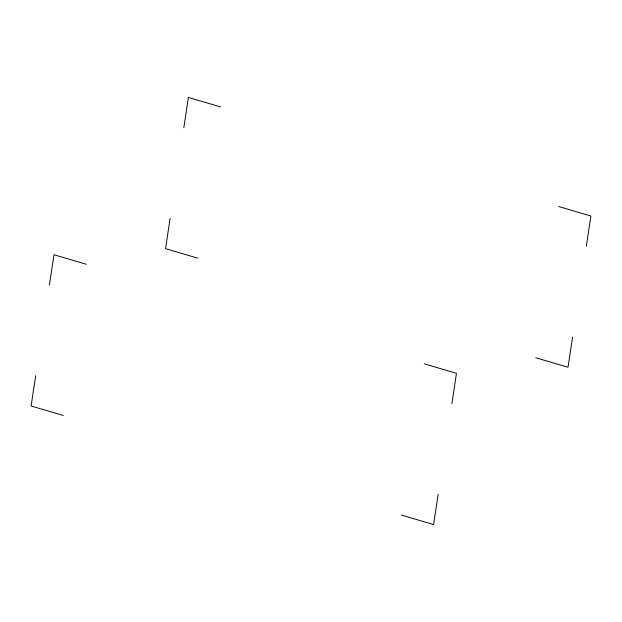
<?xml version="1.0" encoding="UTF-8"?>
<svg xmlns="http://www.w3.org/2000/svg" width="622" height="622" viewBox="0 0 622 622"><rect width="100%" height="100%" fill="white"/><g stroke="black" fill="none" stroke-linecap="round" stroke-linejoin="round"><path stroke-width="0.93" d="M35.672 375.735L31.1 405.979L63.296 415.473M49.402 284.985L53.974 254.74L86.17 264.226M170.109 218.423L165.538 248.676L197.734 258.161M183.832 127.681L188.412 97.429L220.608 106.914M438.168 494.319L433.588 524.571L401.392 515.086M451.891 403.577L456.462 373.324L424.266 363.839M572.598 337.015L568.026 367.26L535.83 357.774M586.328 246.265L590.9 216.021L558.704 206.527"/></g></svg>
